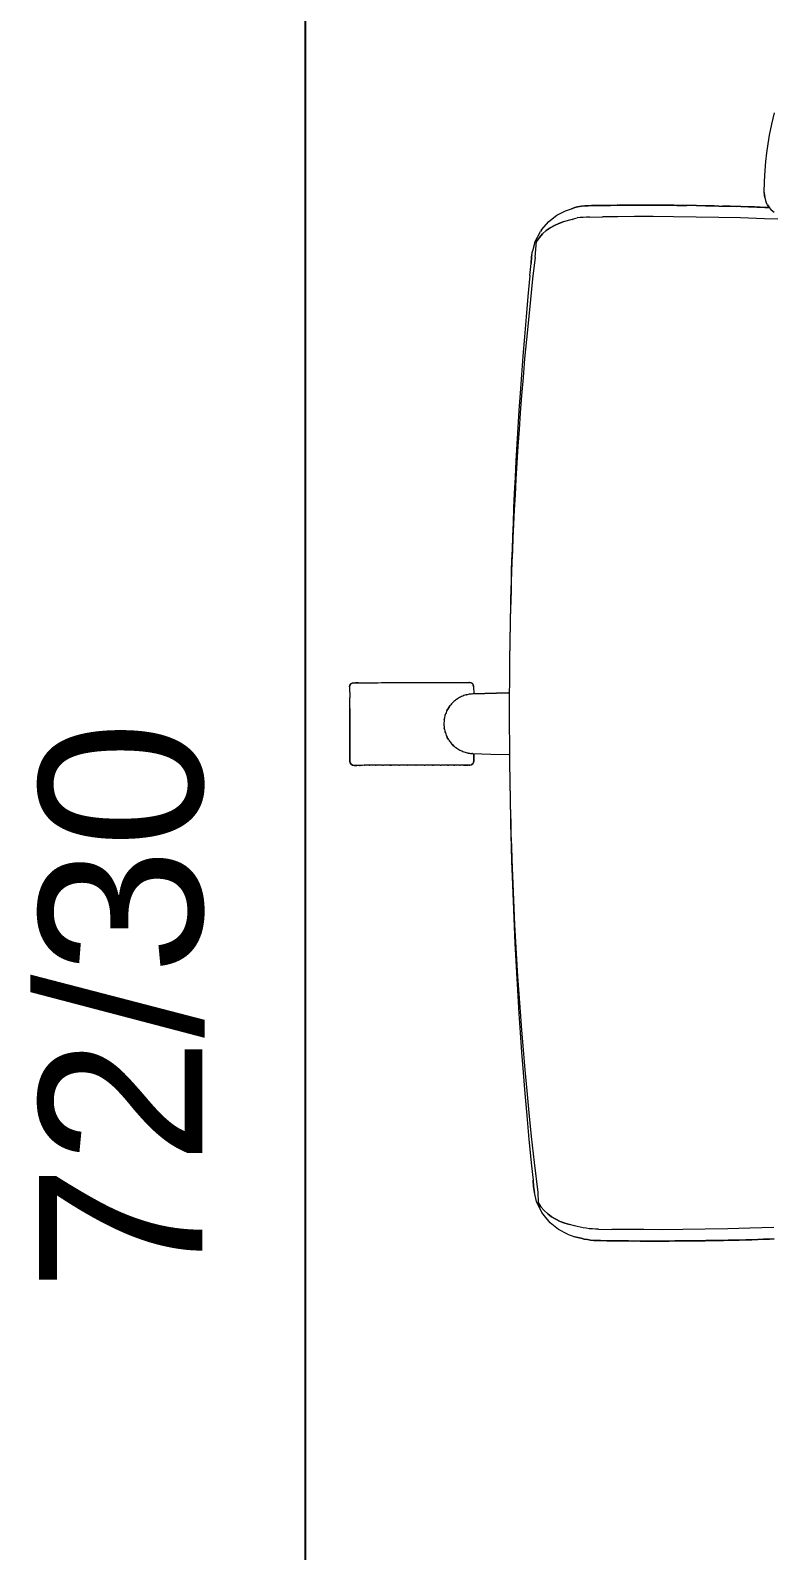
# Model space of a CAD drawing. Header units: inches. Extents: x 14 to 610, y 9 to 600.
# Drawn here: x 284.02 to 297.66, y 279.23 to 307.2 of the extents above; entities that cross this region are included whole.
import ezdxf
from ezdxf.enums import TextEntityAlignment as Align

# ---------------------------------------------------------------- set-up
doc = ezdxf.new("R2010")
doc.units = ezdxf.units.IN
doc.header["$MEASUREMENT"] = 0
doc.layers.add('A-FURN', color=7, linetype='Continuous')
doc.styles.get("Standard").update_dxf_attribs({"font": 'arial.ttf'})

# ---------------------------------------------------------------- blocks, each defined once
blk = doc.blocks.new('P_5CLDS7230HW')
at = {"layer": 'A-FURN', "color": 5}
blk.add_line((0, -29.546), (71.654, -29.546), dxfattribs=at)
blk.add_text('72/30', height=3, dxfattribs=at).set_placement((35.827, -26.15), align=Align.MIDDLE_CENTER)
blk.add_attdef('CAPTG', text='', height=2.5, dxfattribs=at).set_placement((-7342.095, 217.775, -0.512), align=Align.CENTER)
at = {"layer": 'A-FURN', "color": 5, "flags": 1}
for tag in ['CAPPN', 'CAPPD', 'CAPMG', 'CAPMC', 'CAPGC', 'CAPALIAS1', 'CAPALIAS2', 'CAPALIAS3', 'CAPBLDG', 'CAPFLOOR', 'CAPDEPT', 'CAPPERSON', 'CAPPL', 'CAPQT', 'CAPDH']:
    blk.add_attdef(tag, (0, 0), '', height=0.001, dxfattribs=at)
blk = doc.blocks.new('P_5CS702BK')
at = {"layer": 'A-FURN', "color": 0, "linetype": 'Continuous', "lineweight": 0}
for p, q in [((-11.064, 5.935), (-11.268, 5.983)), ((-11.064, 5.935), (-11.268, 5.983)), ((-10.859, 5.894), (-11.064, 5.935)), ((-10.859, 5.894), (-11.064, 5.935)), ((-10.697, 5.867), (-10.859, 5.894)), ((-10.697, 5.867), (-10.859, 5.894)), ((-9.54, 5.881), (-9.58, 5.857)), ((-9.58, 5.857), (-9.54, 5.881)), ((-9.54, 5.881), (-9.482, 5.921)), ((-9.528, 5.89), (-9.531, 5.807)), ((-9.531, 5.807), (-9.528, 5.89)), ((-9.528, 5.889), (-9.53, 5.831)), ((-9.53, 5.831), (-9.528, 5.889)), ((-9.438, 5.978), (-9.482, 5.921)), ((-9.313, 6.044), (-9.321, 5.802)), ((-9.313, 6.044), (-9.321, 5.802)), ((9.237, 5.971), (9.251, 5.531)), ((9.237, 5.971), (9.251, 5.531)), ((9.447, 5.976), (9.45, 5.892)), ((9.447, 5.976), (9.461, 5.534)), ((9.461, 5.534), (9.447, 5.976)), ((9.45, 5.892), (9.453, 5.784)), ((9.453, 5.784), (9.45, 5.892)), ((-10.535, 5.844), (-10.697, 5.867)), ((-10.535, 5.844), (-10.697, 5.867)), ((-10.372, 5.826), (-10.535, 5.844)), ((-10.372, 5.826), (-10.535, 5.844)), ((-10.209, 5.811), (-10.372, 5.826)), ((-10.209, 5.811), (-10.372, 5.826)), ((-10.008, 5.8), (-10.209, 5.811)), ((-10.008, 5.8), (-10.209, 5.811)), ((-9.805, 5.794), (-10.008, 5.8)), ((-9.805, 5.794), (-10.008, 5.8)), ((-9.758, 5.802), (-9.805, 5.794)), ((-9.805, 5.794), (-9.758, 5.802)), ((-9.712, 5.809), (-9.758, 5.802)), ((-9.758, 5.802), (-9.712, 5.809)), ((-9.712, 5.809), (-9.631, 5.826)), ((-9.58, 5.857), (-9.631, 5.826)), ((-9.531, 5.807), (-9.545, 5.365)), ((-9.545, 5.365), (-9.531, 5.807)), ((-9.538, 5.615), (-9.541, 5.508)), ((-9.541, 5.508), (-9.538, 5.615)), ((-9.534, 5.723), (-9.538, 5.615)), ((-9.538, 5.615), (-9.534, 5.723)), ((-9.531, 5.807), (-9.534, 5.723)), ((-9.531, 5.807), (-9.53, 5.831)), ((-9.321, 5.802), (-9.335, 5.362)), ((-9.321, 5.802), (-9.335, 5.362)), ((9.453, 5.784), (9.457, 5.676)), ((9.457, 5.676), (9.453, 5.784)), ((9.457, 5.676), (9.46, 5.569)), ((9.46, 5.569), (9.457, 5.676)), ((-9.545, 5.365), (-9.555, 4.961)), ((-9.555, 4.961), (-9.545, 5.365)), ((-9.545, 5.365), (-9.547, 5.29)), ((-9.545, 5.365), (-9.544, 5.401)), ((-9.541, 5.508), (-9.544, 5.401)), ((-9.544, 5.401), (-9.541, 5.508)), ((-9.335, 5.362), (-9.345, 4.96)), ((-9.335, 5.362), (-9.345, 4.96)), ((9.251, 5.531), (9.261, 5.129)), ((9.251, 5.531), (9.261, 5.129)), ((9.461, 5.534), (9.46, 5.569)), ((9.461, 5.534), (9.463, 5.459)), ((9.461, 5.534), (9.471, 5.13)), ((9.471, 5.13), (9.461, 5.534)), ((9.463, 5.459), (9.466, 5.336)), ((9.466, 5.336), (9.463, 5.459)), ((9.466, 5.336), (9.469, 5.198)), ((9.469, 5.198), (9.466, 5.336)), ((-9.55, 5.167), (-9.554, 5.029)), ((-9.554, 5.029), (-9.55, 5.167)), ((-9.547, 5.29), (-9.55, 5.167)), ((-9.55, 5.167), (-9.547, 5.29)), ((9.261, 5.129), (9.269, 4.711)), ((9.261, 5.129), (9.269, 4.711)), ((9.471, 5.13), (9.469, 5.198)), ((9.471, 5.13), (9.473, 5.047)), ((9.471, 5.13), (9.479, 4.713)), ((9.479, 4.713), (9.471, 5.13)), ((9.473, 5.047), (9.476, 4.888)), ((9.476, 4.888), (9.473, 5.047)), ((-9.555, 4.961), (-9.563, 4.544)), ((-9.563, 4.544), (-9.555, 4.961)), ((-9.557, 4.878), (-9.56, 4.719)), ((-9.56, 4.719), (-9.557, 4.878)), ((-9.555, 4.961), (-9.557, 4.878)), ((-9.555, 4.961), (-9.554, 5.029)), ((-9.345, 4.96), (-9.353, 4.543)), ((-9.345, 4.96), (-9.353, 4.543)), ((9.476, 4.888), (9.478, 4.721)), ((9.478, 4.721), (9.476, 4.888)), ((-9.563, 4.544), (-9.568, 4.132)), ((-9.568, 4.132), (-9.563, 4.544)), ((-9.563, 4.544), (-9.565, 4.375)), ((-9.56, 4.719), (-9.563, 4.552)), ((-9.563, 4.552), (-9.56, 4.719)), ((-9.563, 4.544), (-9.563, 4.552)), ((-9.353, 4.543), (-9.358, 4.128)), ((-9.353, 4.543), (-9.358, 4.128)), ((9.269, 4.711), (9.273, 4.297)), ((9.269, 4.711), (9.273, 4.297)), ((9.479, 4.713), (9.478, 4.721)), ((9.479, 4.713), (9.481, 4.544)), ((9.479, 4.713), (9.483, 4.301)), ((9.483, 4.301), (9.479, 4.713)), ((9.481, 4.544), (9.483, 4.356)), ((9.483, 4.356), (9.481, 4.544)), ((-9.565, 4.375), (-9.567, 4.187)), ((-9.567, 4.187), (-9.565, 4.375)), ((9.273, 4.297), (9.276, 3.921)), ((9.273, 4.297), (9.276, 3.921)), ((9.483, 4.301), (9.483, 4.356)), ((9.483, 4.301), (9.484, 4.154)), ((9.483, 4.301), (9.485, 3.93)), ((9.485, 3.93), (9.483, 4.301)), ((-9.568, 4.132), (-9.57, 3.761)), ((-9.57, 3.761), (-9.568, 4.132)), ((-9.57, 3.761), (-9.569, 3.985)), ((-9.568, 4.132), (-9.569, 3.985)), ((-9.569, 3.985), (-9.569, 3.88)), ((-9.569, 3.88), (-9.569, 3.985)), ((-9.568, 4.132), (-9.567, 4.187)), ((-9.358, 4.128), (-9.36, 3.752)), ((-9.358, 4.128), (-9.36, 3.752)), ((9.276, 3.921), (9.275, 3.58)), ((9.276, 3.921), (9.275, 3.58)), ((9.484, 4.154), (9.485, 4.049)), ((9.485, 4.049), (9.484, 4.154)), ((9.485, 3.93), (9.484, 4.154)), ((9.485, 4.049), (9.485, 3.941)), ((9.485, 3.941), (9.485, 4.049)), ((9.485, 3.941), (9.485, 3.934)), ((9.485, 3.934), (9.485, 3.941)), ((9.485, 3.93), (9.485, 3.594)), ((9.485, 3.594), (9.485, 3.93)), ((9.485, 3.924), (9.486, 3.832)), ((9.486, 3.832), (9.485, 3.924)), ((-9.569, 3.88), (-9.57, 3.772)), ((-9.57, 3.772), (-9.569, 3.88)), ((-9.57, 3.772), (-9.57, 3.765)), ((-9.57, 3.765), (-9.57, 3.772)), ((-9.57, 3.761), (-9.57, 3.425)), ((-9.57, 3.425), (-9.57, 3.761)), ((-9.57, 3.755), (-9.57, 3.663)), ((-9.57, 3.663), (-9.57, 3.755)), ((-9.57, 3.663), (-9.57, 3.555)), ((-9.57, 3.555), (-9.57, 3.663)), ((-9.36, 3.752), (-9.36, 3.411)), ((-9.36, 3.752), (-9.36, 3.411)), ((9.486, 3.724), (9.485, 3.618)), ((9.485, 3.618), (9.486, 3.724)), ((9.486, 3.832), (9.486, 3.724)), ((9.486, 3.724), (9.486, 3.832)), ((-9.57, 3.555), (-9.57, 3.45)), ((-9.57, 3.45), (-9.57, 3.555)), ((-9.57, 3.45), (-9.57, 3.432)), ((-9.57, 3.432), (-9.57, 3.45)), ((-9.57, 3.425), (-9.568, 3.123)), ((-9.568, 3.123), (-9.57, 3.425)), ((-9.57, 3.415), (-9.569, 3.346)), ((-9.569, 3.346), (-9.57, 3.415)), ((-9.36, 3.411), (-9.358, 3.102)), ((-9.36, 3.411), (-9.358, 3.102)), ((9.275, 3.58), (9.274, 3.271)), ((9.275, 3.58), (9.274, 3.271)), ((9.485, 3.594), (9.484, 3.292)), ((9.484, 3.292), (9.485, 3.594)), ((9.485, 3.387), (9.484, 3.306)), ((9.484, 3.306), (9.485, 3.387)), ((9.485, 3.618), (9.485, 3.601)), ((9.485, 3.601), (9.485, 3.618)), ((9.485, 3.584), (9.485, 3.515)), ((9.485, 3.515), (9.485, 3.584)), ((9.485, 3.515), (9.485, 3.387)), ((9.485, 3.515), (9.485, 3.387)), ((-9.569, 3.346), (-9.569, 3.218)), ((-9.569, 3.346), (-9.569, 3.218)), ((-9.569, 3.218), (-9.568, 3.137)), ((-9.568, 3.137), (-9.569, 3.218)), ((-9.568, 3.123), (-9.566, 2.855)), ((-9.566, 2.855), (-9.568, 3.123)), ((-9.568, 3.113), (-9.568, 3.093)), ((-9.568, 3.093), (-9.568, 3.113)), ((-9.568, 3.101), (-9.568, 3.093)), ((-9.568, 3.093), (-9.567, 2.971)), ((-9.567, 2.971), (-9.568, 3.093)), ((-9.358, 3.102), (-9.356, 2.826)), ((-9.358, 3.102), (-9.356, 2.826)), ((9.274, 3.271), (9.271, 2.995)), ((9.274, 3.271), (9.271, 2.995)), ((9.484, 3.292), (9.481, 3.024)), ((9.481, 3.024), (9.484, 3.292)), ((9.483, 3.139), (9.481, 3.027)), ((9.481, 3.027), (9.483, 3.139)), ((9.484, 3.262), (9.483, 3.139)), ((9.483, 3.139), (9.484, 3.262)), ((9.483, 3.182), (9.483, 3.139)), ((9.484, 3.282), (9.484, 3.262)), ((9.484, 3.262), (9.484, 3.282)), ((9.484, 3.269), (9.484, 3.262)), ((-9.567, 3.013), (-9.567, 2.971)), ((-9.567, 2.971), (-9.566, 2.858)), ((-9.566, 2.858), (-9.567, 2.971)), ((-9.566, 2.855), (-9.564, 2.734)), ((-9.566, 2.855), (-9.562, 2.619)), ((-9.562, 2.619), (-9.566, 2.855)), ((-9.566, 2.853), (-9.566, 2.851)), ((-9.566, 2.851), (-9.566, 2.853)), ((-9.566, 2.852), (-9.566, 2.851)), ((-9.566, 2.851), (-9.564, 2.734)), ((-9.564, 2.734), (-9.566, 2.851)), ((-9.353, 2.583), (-9.356, 2.826)), ((-9.353, 2.583), (-9.356, 2.826)), ((9.268, 2.752), (9.271, 2.995)), ((9.268, 2.752), (9.271, 2.995)), ((9.481, 3.024), (9.478, 2.787)), ((9.478, 2.787), (9.481, 3.024)), ((9.478, 2.787), (9.48, 2.903)), ((9.478, 2.787), (9.48, 2.903)), ((9.481, 3.024), (9.48, 2.903)), ((9.481, 3.02), (9.48, 2.903)), ((9.48, 2.903), (9.481, 3.02)), ((9.481, 3.022), (9.481, 3.02)), ((9.481, 3.02), (9.481, 3.022)), ((9.481, 3.021), (9.481, 3.02)), ((-9.562, 2.619), (-9.564, 2.734)), ((-9.562, 2.619), (-9.564, 2.734)), ((-9.562, 2.619), (-9.56, 2.557)), ((-9.56, 2.557), (-9.562, 2.619)), ((-9.56, 2.557), (-9.556, 2.497)), ((-9.556, 2.497), (-9.56, 2.557)), ((-9.353, 2.583), (-9.351, 2.526)), ((-9.353, 2.583), (-9.351, 2.526)), ((-9.351, 2.526), (-9.347, 2.469)), ((-9.351, 2.526), (-9.347, 2.469)), ((9.25, 2.525), (9.241, 2.469)), ((9.25, 2.525), (9.241, 2.469)), ((9.258, 2.581), (9.25, 2.525)), ((9.258, 2.581), (9.25, 2.525)), ((9.263, 2.637), (9.258, 2.581)), ((9.263, 2.637), (9.258, 2.581)), ((9.267, 2.695), (9.263, 2.637)), ((9.267, 2.695), (9.263, 2.637)), ((9.268, 2.752), (9.267, 2.695)), ((9.268, 2.752), (9.267, 2.695)), ((9.458, 2.545), (9.448, 2.486)), ((9.448, 2.486), (9.458, 2.545)), ((9.466, 2.605), (9.458, 2.545)), ((9.458, 2.545), (9.466, 2.605)), ((9.472, 2.665), (9.466, 2.605)), ((9.466, 2.605), (9.472, 2.665)), ((9.476, 2.726), (9.472, 2.665)), ((9.472, 2.665), (9.476, 2.726)), ((9.478, 2.787), (9.476, 2.726)), ((9.476, 2.726), (9.478, 2.787)), ((-9.556, 2.497), (-9.55, 2.436)), ((-9.55, 2.436), (-9.556, 2.497)), ((-9.55, 2.436), (-9.539, 2.365)), ((-9.539, 2.365), (-9.55, 2.436)), ((-9.527, 2.317), (-9.539, 2.365)), ((-9.539, 2.365), (-9.527, 2.317)), ((-9.512, 2.269), (-9.527, 2.317)), ((-9.527, 2.317), (-9.512, 2.269)), ((-9.503, 2.251), (-9.512, 2.269)), ((-9.467, 2.143), (-9.512, 2.269)), ((-9.512, 2.269), (-9.503, 2.251)), ((-9.467, 2.143), (-9.503, 2.251)), ((-9.347, 2.469), (-9.342, 2.412)), ((-9.347, 2.469), (-9.342, 2.412)), ((-9.342, 2.412), (-9.335, 2.356)), ((-9.342, 2.412), (-9.335, 2.356)), ((-9.323, 2.31), (-9.335, 2.356)), ((-9.323, 2.31), (-9.335, 2.356)), ((-9.31, 2.265), (-9.323, 2.31)), ((-9.31, 2.265), (-9.323, 2.31)), ((-9.31, 2.265), (-9.265, 2.1)), ((-9.31, 2.265), (-9.265, 2.1)), ((9.203, 2.307), (9.182, 2.219)), ((9.203, 2.307), (9.182, 2.219)), ((9.217, 2.36), (9.203, 2.307)), ((9.217, 2.36), (9.203, 2.307)), ((9.23, 2.414), (9.217, 2.36)), ((9.23, 2.414), (9.217, 2.36)), ((9.241, 2.469), (9.23, 2.414)), ((9.241, 2.469), (9.23, 2.414)), ((9.357, 2.177), (9.405, 2.314)), ((9.421, 2.371), (9.405, 2.314)), ((9.405, 2.314), (9.421, 2.371)), ((9.435, 2.428), (9.421, 2.371)), ((9.421, 2.371), (9.435, 2.428)), ((9.448, 2.486), (9.435, 2.428)), ((9.435, 2.428), (9.448, 2.486)), ((-9.385, 1.983), (-9.467, 2.143)), ((-9.271, 1.834), (-9.385, 1.983)), ((-9.265, 2.1), (-9.234, 2.018)), ((-9.234, 2.018), (-9.265, 2.1)), ((-9.234, 2.018), (-9.198, 1.938)), ((-9.198, 1.938), (-9.234, 2.018)), ((9.085, 1.965), (9.039, 1.888)), ((9.039, 1.888), (9.085, 1.965)), ((9.123, 2.047), (9.085, 1.965)), ((9.085, 1.965), (9.123, 2.047)), ((9.156, 2.132), (9.123, 2.047)), ((9.123, 2.047), (9.156, 2.132)), ((9.27, 2.012), (9.149, 1.861)), ((9.182, 2.219), (9.156, 2.132)), ((9.156, 2.132), (9.182, 2.219)), ((9.357, 2.177), (9.27, 2.012)), ((-9.118, 1.703), (-9.271, 1.834)), ((-9.198, 1.938), (-9.154, 1.862)), ((-9.154, 1.862), (-9.198, 1.938)), ((-9.154, 1.862), (-9.104, 1.79)), ((-9.104, 1.79), (-9.154, 1.862)), ((-9.118, 1.703), (-9.088, 1.681)), ((-9.104, 1.79), (-9.045, 1.723)), ((-9.045, 1.723), (-9.104, 1.79)), ((-8.89, 1.582), (-9.088, 1.681)), ((-9.045, 1.723), (-8.979, 1.663)), ((-8.979, 1.663), (-9.045, 1.723)), ((8.959, 1.709), (8.756, 1.613)), ((8.855, 1.692), (8.776, 1.642)), ((8.776, 1.642), (8.855, 1.692)), ((8.924, 1.75), (8.855, 1.692)), ((8.855, 1.692), (8.924, 1.75)), ((8.986, 1.816), (8.924, 1.75)), ((8.924, 1.75), (8.986, 1.816)), ((9.122, 1.838), (8.959, 1.709)), ((8.99, 1.732), (8.959, 1.709)), ((9.039, 1.888), (8.986, 1.816)), ((8.986, 1.816), (9.039, 1.888)), ((9.082, 1.806), (8.99, 1.732)), ((9.149, 1.861), (9.122, 1.838)), ((-8.979, 1.663), (-8.903, 1.612)), ((-8.903, 1.612), (-8.979, 1.663)), ((-8.612, 1.583), (-8.903, 1.612)), ((-8.89, 1.582), (-8.723, 1.538)), ((-8.648, 1.522), (-8.723, 1.538)), ((-8.618, 1.518), (-8.723, 1.538)), ((-8.648, 1.522), (-8.618, 1.518)), ((-8.618, 1.518), (-8.501, 1.512)), ((-8.501, 1.512), (-8.618, 1.518)), ((-8.612, 1.583), (-8.217, 1.538)), ((-8.277, 1.488), (-8.501, 1.512)), ((-8.277, 1.488), (-7.893, 1.451)), ((-8.217, 1.538), (-7.836, 1.498)), ((-7.893, 1.451), (-7.518, 1.418)), ((-7.836, 1.498), (-7.464, 1.46)), ((-7.518, 1.418), (-7.151, 1.387)), ((-7.464, 1.46), (-7.099, 1.424)), ((-7.099, 1.424), (-6.744, 1.392)), ((6.336, 1.395), (6.721, 1.43)), ((6.721, 1.43), (7.125, 1.47)), ((6.771, 1.396), (7.178, 1.431)), ((7.125, 1.47), (7.559, 1.515)), ((7.178, 1.431), (7.615, 1.471)), ((7.559, 1.515), (8.042, 1.568)), ((7.615, 1.471), (8.101, 1.519)), ((8.042, 1.568), (8.591, 1.633)), ((8.101, 1.519), (8.364, 1.551)), ((8.483, 1.555), (8.364, 1.551)), ((8.364, 1.551), (8.483, 1.555)), ((8.591, 1.572), (8.483, 1.555)), ((8.483, 1.555), (8.591, 1.572)), ((8.591, 1.633), (8.776, 1.642)), ((8.756, 1.613), (8.591, 1.572)), ((-7.151, 1.387), (-6.794, 1.358)), ((-6.794, 1.358), (-6.448, 1.332)), ((-6.744, 1.392), (-6.4, 1.362)), ((-6.448, 1.332), (-6.114, 1.308)), ((-6.4, 1.362), (-6.069, 1.335)), ((-6.114, 1.308), (-5.794, 1.287)), ((-6.069, 1.335), (-5.751, 1.311)), ((-5.794, 1.287), (-5.483, 1.267)), ((-5.751, 1.311), (-5.442, 1.289)), ((-5.483, 1.267), (-5.174, 1.249)), ((-5.442, 1.289), (-5.136, 1.268)), ((-5.174, 1.249), (-4.867, 1.232)), ((-5.136, 1.268), (-4.83, 1.248)), ((-4.867, 1.232), (-4.565, 1.216)), ((-4.83, 1.248), (-4.531, 1.231)), ((-4.565, 1.216), (-4.275, 1.202)), ((-4.531, 1.231), (-4.243, 1.215)), ((-4.275, 1.202), (-3.997, 1.19)), ((-4.243, 1.215), (-3.967, 1.2)), ((-3.997, 1.19), (-3.73, 1.179)), ((-3.967, 1.2), (-3.702, 1.188)), ((-3.73, 1.179), (-3.475, 1.169)), ((-3.702, 1.188), (-3.449, 1.177)), ((-3.475, 1.169), (-3.241, 1.16)), ((-3.449, 1.177), (-3.217, 1.167)), ((-3.241, 1.16), (-3.032, 1.153)), ((-3.217, 1.167), (-3.009, 1.159)), ((-3.032, 1.153), (-2.842, 1.147)), ((-3.009, 1.159), (-2.821, 1.153)), ((-2.842, 1.147), (-2.666, 1.142)), ((-2.821, 1.153), (-2.646, 1.147)), ((-2.666, 1.142), (-2.494, 1.138)), ((-2.646, 1.147), (-2.475, 1.142)), ((-2.494, 1.138), (-2.322, 1.134)), ((-2.475, 1.142), (-2.305, 1.137)), ((-2.322, 1.134), (-2.151, 1.13)), ((-2.305, 1.137), (-2.134, 1.132)), ((-2.151, 1.13), (-1.979, 1.126)), ((-2.134, 1.132), (-1.964, 1.128)), ((-1.979, 1.126), (-1.808, 1.123)), ((-1.964, 1.128), (-1.794, 1.125)), ((-1.808, 1.123), (-1.636, 1.12)), ((-1.794, 1.125), (-1.624, 1.121)), ((-1.636, 1.12), (-1.465, 1.117)), ((-1.624, 1.121), (-1.454, 1.118)), ((0.941, 1.118), (1.111, 1.12)), ((0.948, 1.117), (1.12, 1.12)), ((1.111, 1.12), (1.282, 1.124)), ((1.12, 1.12), (1.292, 1.123)), ((1.282, 1.124), (1.452, 1.127)), ((1.292, 1.123), (1.464, 1.126)), ((1.452, 1.127), (1.625, 1.131)), ((1.464, 1.126), (1.638, 1.13)), ((1.625, 1.131), (1.806, 1.136)), ((1.638, 1.13), (1.82, 1.134)), ((1.806, 1.136), (2.003, 1.141)), ((1.82, 1.134), (2.018, 1.139)), ((2.003, 1.141), (2.223, 1.148)), ((2.018, 1.139), (2.24, 1.145)), ((2.223, 1.148), (2.475, 1.156)), ((2.24, 1.145), (2.494, 1.152)), ((2.475, 1.156), (2.759, 1.167)), ((2.494, 1.152), (2.78, 1.162)), ((2.759, 1.167), (3.059, 1.179)), ((2.78, 1.162), (3.083, 1.173)), ((3.059, 1.179), (3.362, 1.193)), ((3.083, 1.173), (3.388, 1.185)), ((3.362, 1.193), (3.669, 1.208)), ((3.388, 1.185), (3.697, 1.199)), ((3.669, 1.208), (3.981, 1.225)), ((3.697, 1.199), (4.012, 1.214)), ((3.981, 1.225), (4.299, 1.244)), ((4.012, 1.214), (4.332, 1.23)), ((4.299, 1.244), (4.617, 1.263)), ((4.332, 1.23), (4.653, 1.248)), ((4.617, 1.263), (4.937, 1.285)), ((4.653, 1.248), (4.975, 1.267)), ((4.937, 1.285), (5.266, 1.308)), ((4.975, 1.267), (5.306, 1.288)), ((5.266, 1.308), (5.608, 1.334)), ((5.306, 1.288), (5.651, 1.311)), ((5.608, 1.334), (5.965, 1.363)), ((5.651, 1.311), (6.01, 1.337)), ((5.965, 1.363), (6.336, 1.395)), ((6.01, 1.337), (6.383, 1.365)), ((6.383, 1.365), (6.771, 1.396)), ((-1.465, 1.117), (-1.294, 1.115)), ((-1.454, 1.118), (-1.284, 1.116)), ((-1.294, 1.115), (-1.122, 1.113)), ((-1.284, 1.116), (-1.114, 1.114)), ((-1.122, 1.113), (-0.95, 1.112)), ((-1.114, 1.114), (-0.943, 1.112)), ((-0.95, 1.112), (-0.801, 1.111)), ((-0.943, 1.112), (-0.773, 1.111)), ((-0.773, 1.111), (-0.602, 1.11)), ((-0.602, 1.096), (-0.602, 1.11)), ((-0.602, 1.096), (-0.602, 1.11)), ((-0.602, 1.11), (-0.602, 1.096)), ((-0.602, 1.11), (-0.43, 1.109)), ((-0.58, 0.438), (-0.602, 1.096)), ((-0.602, 1.096), (-0.58, 0.438)), ((-0.43, 1.109), (-0.258, 1.109)), ((-0.258, 1.109), (-0.086, 1.109)), ((-0.086, 1.109), (0.086, 1.11)), ((0.086, 1.11), (0.257, 1.111)), ((0.257, 1.111), (0.428, 1.112)), ((0.428, 1.112), (0.599, 1.113)), ((0.526, 0.77), (0.536, 1.099)), ((0.536, 1.099), (0.536, 1.113)), ((0.599, 1.113), (0.776, 1.115)), ((0.599, 1.113), (0.77, 1.115)), ((0.77, 1.115), (0.941, 1.118)), ((0.776, 1.115), (0.948, 1.117)), ((0.517, 0.441), (0.526, 0.77)), ((-0.791, 0.379), (-0.785, 0.408)), ((-0.785, 0.408), (-0.791, 0.379)), ((-0.791, 0.376), (-0.791, 0.379)), ((-0.791, 0.376), (-0.791, 0.367)), ((-0.791, 0.366), (-0.791, 0.376)), ((-0.791, 0.367), (-0.791, 0.367)), ((-0.791, 0.332), (-0.791, 0.366)), ((-0.791, 0.35), (-0.791, 0.366)), ((-0.791, 0.327), (-0.791, 0.35)), ((-0.791, 0.327), (-0.791, 0.332)), ((-0.791, 0.327), (-0.791, 0.332)), ((-0.79, 0.298), (-0.791, 0.327)), ((-0.79, 0.263), (-0.79, 0.298)), ((-0.785, 0.408), (-0.769, 0.433)), ((-0.769, 0.433), (-0.785, 0.408)), ((-0.769, 0.433), (-0.744, 0.449)), ((-0.744, 0.449), (-0.769, 0.433)), ((-0.744, 0.449), (-0.715, 0.455)), ((-0.715, 0.455), (-0.744, 0.449)), ((-0.715, 0.455), (-0.58, 0.456)), ((-0.715, 0.455), (-0.58, 0.456)), ((-0.58, 0.438), (-0.578, 0.417)), ((-0.58, 0.438), (-0.58, 0.438)), ((-0.578, 0.417), (-0.576, 0.396)), ((-0.578, 0.415), (-0.578, 0.415)), ((-0.578, 0.415), (-0.578, 0.414)), ((-0.578, 0.413), (-0.578, 0.41)), ((-0.578, 0.408), (-0.578, 0.41)), ((-0.576, 0.396), (-0.574, 0.375)), ((-0.574, 0.375), (-0.57, 0.354)), ((-0.57, 0.354), (-0.566, 0.333)), ((-0.566, 0.334), (-0.566, 0.334)), ((-0.566, 0.334), (-0.566, 0.333)), ((-0.566, 0.333), (-0.561, 0.313)), ((-0.564, 0.325), (-0.563, 0.321)), ((-0.562, 0.319), (-0.563, 0.321)), ((-0.561, 0.313), (-0.555, 0.293)), ((-0.555, 0.293), (-0.548, 0.273)), ((0.486, 0.275), (0.493, 0.296)), ((0.493, 0.296), (0.498, 0.316)), ((0.498, 0.316), (0.503, 0.336)), ((0.498, 0.316), (0.499, 0.317)), ((0.498, 0.316), (0.498, 0.316)), ((0.498, 0.316), (0.499, 0.316)), ((0.503, 0.336), (0.508, 0.357)), ((0.503, 0.336), (0.503, 0.337)), ((0.503, 0.336), (0.503, 0.336)), ((0.505, 0.343), (0.506, 0.347)), ((0.508, 0.357), (0.506, 0.347)), ((0.508, 0.357), (0.511, 0.378)), ((0.508, 0.357), (0.508, 0.357)), ((0.508, 0.357), (0.508, 0.357)), ((0.508, 0.357), (0.508, 0.357)), ((0.511, 0.378), (0.514, 0.399)), ((0.514, 0.399), (0.516, 0.42)), ((0.515, 0.417), (0.515, 0.418)), ((0.515, 0.417), (0.515, 0.417)), ((0.516, 0.42), (0.517, 0.441)), ((0.516, 0.434), (0.516, 0.421)), ((0.516, 0.421), (0.516, 0.421)), ((0.652, 0.459), (0.517, 0.458)), ((0.517, 0.458), (0.652, 0.459)), ((0.517, 0.441), (0.517, 0.441)), ((0.652, 0.459), (0.681, 0.453)), ((0.681, 0.453), (0.652, 0.459)), ((0.681, 0.453), (0.706, 0.437)), ((0.706, 0.437), (0.681, 0.453)), ((0.706, 0.437), (0.723, 0.412)), ((0.723, 0.412), (0.706, 0.437)), ((0.723, 0.407), (0.723, 0.412)), ((0.729, 0.383), (0.723, 0.412)), ((0.729, 0.383), (0.729, 0.38)), ((0.729, 0.371), (0.729, 0.38)), ((0.729, 0.38), (0.729, 0.372)), ((0.729, 0.37), (0.729, 0.371)), ((0.729, 0.371), (0.729, 0.37)), ((0.729, 0.37), (0.729, 0.354)), ((0.729, 0.336), (0.729, 0.354)), ((0.729, 0.354), (0.729, 0.331)), ((0.729, 0.278), (0.729, 0.336)), ((0.729, 0.331), (0.729, 0.302)), ((0.729, 0.302), (0.729, 0.267)), ((-0.79, 0.274), (-0.79, 0.278)), ((-0.79, 0.27), (-0.79, 0.274)), ((-0.79, 0.222), (-0.79, 0.263)), ((-0.79, 0.263), (-0.79, 0.263)), ((-0.79, 0.2), (-0.79, 0.222)), ((-0.79, 0.194), (-0.79, 0.2)), ((-0.79, 0.189), (-0.79, 0.194)), ((-0.79, 0.176), (-0.79, 0.189)), ((-0.79, 0.124), (-0.79, 0.176)), ((-0.79, 0.068), (-0.79, 0.124)), ((-0.79, 0.124), (-0.79, 0.124)), ((-0.79, 0.095), (-0.79, 0.102)), ((-0.79, 0.087), (-0.79, 0.095)), ((-0.79, 0.006), (-0.79, 0.068)), ((-0.79, -0.059), (-0.79, 0.006)), ((-0.79, 0.006), (-0.79, 0.006)), ((-0.548, 0.273), (-0.54, 0.253)), ((-0.542, 0.256), (-0.541, 0.255)), ((-0.541, 0.255), (-0.541, 0.255)), ((-0.54, 0.253), (-0.532, 0.233)), ((-0.534, 0.238), (-0.533, 0.235)), ((-0.533, 0.235), (-0.533, 0.235)), ((-0.532, 0.233), (-0.523, 0.214)), ((-0.523, 0.214), (-0.513, 0.195)), ((-0.513, 0.195), (-0.503, 0.177)), ((-0.506, 0.183), (-0.506, 0.182)), ((-0.506, 0.182), (-0.505, 0.181)), ((-0.503, 0.177), (-0.492, 0.159)), ((-0.492, 0.159), (-0.48, 0.141)), ((-0.49, 0.157), (-0.49, 0.156)), ((-0.488, 0.154), (-0.49, 0.156)), ((-0.48, 0.141), (-0.467, 0.124)), ((-0.467, 0.124), (-0.454, 0.108)), ((-0.46, 0.115), (-0.459, 0.114)), ((-0.459, 0.114), (-0.458, 0.113)), ((-0.454, 0.108), (-0.44, 0.092)), ((-0.44, 0.092), (-0.426, 0.076)), ((-0.435, 0.086), (-0.434, 0.085)), ((-0.431, 0.082), (-0.434, 0.085)), ((-0.426, 0.076), (-0.411, 0.061)), ((-0.411, 0.061), (-0.395, 0.047)), ((-0.404, 0.055), (-0.403, 0.054)), ((-0.403, 0.054), (-0.402, 0.053)), ((-0.395, 0.047), (-0.379, 0.033)), ((-0.379, 0.033), (-0.369, 0.025)), ((-0.3, -0.021), (-0.369, 0.025)), ((-0.363, 0.02), (-0.369, 0.025)), ((-0.328, -0.004), (-0.369, 0.025)), ((-0.346, 0.008), (-0.369, 0.025)), ((-0.369, 0.025), (-0.367, 0.023)), ((-0.365, 0.022), (-0.367, 0.023)), ((-0.363, 0.02), (-0.346, 0.008)), ((-0.346, 0.008), (-0.328, -0.004)), ((-0.34, 0.004), (-0.339, 0.003)), ((-0.339, 0.003), (-0.338, 0.002)), ((0.269, -0.001), (0.287, 0.01)), ((0.277, 0.004), (0.279, 0.005)), ((0.279, 0.005), (0.28, 0.006)), ((0.285, 0.009), (0.284, 0.008)), ((0.284, 0.009), (0.285, 0.009)), ((0.287, 0.01), (0.285, 0.009)), ((0.285, 0.009), (0.285, 0.009)), ((0.287, 0.01), (0.304, 0.023)), ((0.304, 0.023), (0.32, 0.036)), ((0.313, 0.031), (0.316, 0.033)), ((0.319, 0.035), (0.316, 0.033)), ((0.318, 0.035), (0.319, 0.035)), ((0.319, 0.035), (0.319, 0.035)), ((0.32, 0.036), (0.336, 0.05)), ((0.336, 0.05), (0.351, 0.064)), ((0.342, 0.055), (0.343, 0.056)), ((0.343, 0.056), (0.344, 0.057)), ((0.366, 0.079), (0.344, 0.058)), ((0.351, 0.064), (0.35, 0.063)), ((0.35, 0.063), (0.35, 0.063)), ((0.35, 0.063), (0.35, 0.063)), ((0.351, 0.064), (0.366, 0.079)), ((0.366, 0.079), (0.38, 0.095)), ((0.368, 0.082), (0.37, 0.084)), ((0.379, 0.094), (0.37, 0.084)), ((0.379, 0.094), (0.379, 0.094)), ((0.379, 0.093), (0.379, 0.094)), ((0.38, 0.095), (0.394, 0.111)), ((0.394, 0.111), (0.407, 0.127)), ((0.397, 0.115), (0.398, 0.116)), ((0.398, 0.116), (0.399, 0.117)), ((0.407, 0.127), (0.406, 0.126)), ((0.406, 0.126), (0.406, 0.126)), ((0.406, 0.126), (0.406, 0.126)), ((0.407, 0.127), (0.419, 0.144)), ((0.409, 0.131), (0.417, 0.142)), ((0.418, 0.143), (0.417, 0.142)), ((0.419, 0.144), (0.431, 0.162)), ((0.43, 0.161), (0.428, 0.158)), ((0.43, 0.161), (0.43, 0.161)), ((0.43, 0.161), (0.43, 0.161)), ((0.431, 0.162), (0.442, 0.18)), ((0.442, 0.18), (0.452, 0.198)), ((0.444, 0.184), (0.445, 0.185)), ((0.444, 0.183), (0.444, 0.184)), ((0.452, 0.198), (0.462, 0.217)), ((0.452, 0.199), (0.456, 0.206)), ((0.452, 0.198), (0.452, 0.198)), ((0.452, 0.198), (0.452, 0.198)), ((0.452, 0.198), (0.452, 0.198)), ((0.458, 0.21), (0.456, 0.206)), ((0.462, 0.217), (0.47, 0.236)), ((0.47, 0.236), (0.479, 0.256)), ((0.479, 0.256), (0.486, 0.275)), ((0.479, 0.258), (0.48, 0.258)), ((0.48, 0.258), (0.48, 0.259)), ((0.485, 0.274), (0.486, 0.275)), ((0.486, 0.276), (0.486, 0.276)), ((0.486, 0.276), (0.486, 0.276)), ((0.486, 0.275), (0.486, 0.276)), ((0.486, 0.275), (0.486, 0.275)), ((0.729, 0.267), (0.729, 0.278)), ((0.729, 0.267), (0.729, 0.226)), ((0.729, 0.226), (0.729, 0.204)), ((0.729, 0.198), (0.729, 0.204)), ((0.729, 0.192), (0.729, 0.198)), ((0.729, 0.192), (0.729, 0.18)), ((0.729, 0.18), (0.729, 0.128)), ((0.729, 0.128), (0.729, 0.072)), ((0.729, 0.128), (0.729, 0.128)), ((0.729, 0.099), (0.729, 0.106)), ((0.729, 0.091), (0.729, 0.099)), ((0.729, 0.072), (0.729, 0.01)), ((0.729, 0.01), (0.73, -0.055)), ((0.729, 0.01), (0.729, 0.01)), ((-0.79, -0.021), (-0.79, -0.014)), ((-0.79, -0.031), (-0.79, -0.021)), ((-0.789, -0.129), (-0.79, -0.059)), ((-0.789, -0.146), (-0.789, -0.129)), ((-0.789, -0.153), (-0.789, -0.146)), ((-0.789, -0.163), (-0.789, -0.153)), ((-0.789, -0.202), (-0.789, -0.163)), ((-0.789, -0.277), (-0.789, -0.202)), ((-0.789, -0.296), (-0.789, -0.277)), ((-0.789, -0.356), (-0.789, -0.277)), ((-0.328, -0.004), (-0.3, -0.021)), ((-0.328, -0.004), (-0.31, -0.015)), ((-0.31, -0.015), (-0.3, -0.021)), ((-0.292, -0.026), (-0.3, -0.021)), ((-0.292, -0.026), (-0.273, -0.035)), ((-0.273, -0.035), (-0.291, -0.026)), ((-0.291, -0.026), (-0.291, -0.026)), ((-0.273, -0.035), (-0.254, -0.044)), ((-0.269, -0.037), (-0.268, -0.038)), ((-0.268, -0.038), (-0.267, -0.038)), ((-0.254, -0.044), (-0.234, -0.052)), ((-0.234, -0.052), (-0.214, -0.06)), ((-0.214, -0.06), (-0.194, -0.067)), ((-0.209, -0.062), (-0.208, -0.062)), ((-0.194, -0.067), (-0.208, -0.062)), ((-0.194, -0.067), (-0.174, -0.072)), ((-0.192, -0.067), (-0.192, -0.067)), ((-0.192, -0.067), (-0.191, -0.068)), ((-0.174, -0.072), (-0.154, -0.078)), ((-0.154, -0.078), (-0.133, -0.082)), ((-0.133, -0.082), (-0.112, -0.085)), ((-0.122, -0.084), (-0.12, -0.084)), ((-0.112, -0.085), (-0.12, -0.084)), ((-0.112, -0.085), (-0.112, -0.085)), ((-0.112, -0.085), (-0.111, -0.085)), ((-0.112, -0.085), (-0.091, -0.088)), ((-0.091, -0.088), (-0.07, -0.09)), ((-0.07, -0.09), (-0.049, -0.091)), ((-0.049, -0.091), (-0.028, -0.091)), ((-0.031, -0.091), (-0.03, -0.091)), ((-0.031, -0.091), (-0.03, -0.091)), ((-0.03, -0.091), (-0.03, -0.091)), ((-0.03, -0.091), (-0.03, -0.091)), ((-0.028, -0.091), (-0.03, -0.091)), ((-0.028, -0.091), (-0.007, -0.091)), ((-0.007, -0.091), (0.014, -0.089)), ((0.011, -0.09), (0.012, -0.09)), ((0.012, -0.09), (0.013, -0.09)), ((0.012, -0.09), (0.013, -0.09)), ((0.014, -0.089), (0.035, -0.087)), ((0.035, -0.087), (0.055, -0.084)), ((0.041, -0.086), (0.045, -0.086)), ((0.054, -0.085), (0.045, -0.086)), ((0.051, -0.085), (0.052, -0.085)), ((0.052, -0.085), (0.052, -0.085)), ((0.055, -0.084), (0.054, -0.085)), ((0.054, -0.085), (0.054, -0.085)), ((0.054, -0.085), (0.054, -0.085)), ((0.055, -0.084), (0.076, -0.081)), ((0.076, -0.081), (0.097, -0.076)), ((0.095, -0.076), (0.096, -0.076)), ((0.095, -0.076), (0.096, -0.076)), ((0.095, -0.076), (0.095, -0.076)), ((0.097, -0.076), (0.117, -0.071)), ((0.117, -0.071), (0.137, -0.065)), ((0.117, -0.071), (0.118, -0.071)), ((0.136, -0.065), (0.118, -0.071)), ((0.131, -0.067), (0.132, -0.067)), ((0.132, -0.067), (0.132, -0.066)), ((0.135, -0.065), (0.136, -0.065)), ((0.136, -0.065), (0.136, -0.065)), ((0.137, -0.065), (0.136, -0.065)), ((0.137, -0.065), (0.157, -0.058)), ((0.157, -0.058), (0.177, -0.05)), ((0.173, -0.052), (0.175, -0.051)), ((0.175, -0.051), (0.188, -0.045)), ((0.175, -0.051), (0.176, -0.05)), ((0.177, -0.05), (0.196, -0.042)), ((0.192, -0.044), (0.188, -0.045)), ((0.196, -0.042), (0.215, -0.033)), ((0.206, -0.037), (0.208, -0.036)), ((0.213, -0.034), (0.207, -0.037)), ((0.208, -0.036), (0.209, -0.036)), ((0.21, -0.035), (0.213, -0.034)), ((0.212, -0.034), (0.213, -0.034)), ((0.215, -0.033), (0.213, -0.034)), ((0.215, -0.033), (0.221, -0.03)), ((0.256, -0.01), (0.221, -0.03)), ((0.233, -0.023), (0.221, -0.03)), ((0.233, -0.023), (0.256, -0.01)), ((0.233, -0.023), (0.252, -0.013)), ((0.248, -0.015), (0.25, -0.014)), ((0.25, -0.014), (0.255, -0.011)), ((0.25, -0.014), (0.251, -0.013)), ((0.252, -0.013), (0.256, -0.01)), ((0.255, -0.01), (0.255, -0.011)), ((0.269, -0.001), (0.256, -0.01)), ((0.73, -0.017), (0.73, -0.01)), ((0.73, -0.027), (0.73, -0.017)), ((0.73, -0.055), (0.73, -0.125)), ((0.73, -0.125), (0.73, -0.142)), ((0.73, -0.149), (0.73, -0.142)), ((0.73, -0.159), (0.73, -0.149)), ((0.73, -0.159), (0.73, -0.198)), ((0.73, -0.198), (0.73, -0.273)), ((0.73, -0.273), (0.73, -0.292)), ((-0.789, -0.436), (-0.789, -0.296)), ((-0.789, -0.306), (-0.789, -0.296)), ((-0.789, -0.436), (-0.789, -0.356)), ((-0.789, -0.444), (-0.789, -0.436)), ((-0.789, -0.448), (-0.789, -0.444)), ((-0.789, -0.456), (-0.789, -0.448)), ((-0.788, -0.518), (-0.789, -0.456)), ((-0.788, -0.601), (-0.788, -0.518)), ((0.73, -0.292), (0.73, -0.286)), ((0.73, -0.302), (0.73, -0.292)), ((0.73, -0.292), (0.73, -0.352)), ((0.73, -0.352), (0.731, -0.432)), ((0.731, -0.432), (0.731, -0.44)), ((0.731, -0.444), (0.731, -0.44)), ((0.731, -0.444), (0.731, -0.444)), ((0.731, -0.452), (0.731, -0.444)), ((0.731, -0.452), (0.731, -0.514)), ((0.731, -0.514), (0.731, -0.597)), ((0.731, -0.529), (0.731, -0.553)), ((-0.788, -0.604), (-0.788, -0.601)), ((-0.788, -0.605), (-0.788, -0.604)), ((-0.788, -0.609), (-0.788, -0.605)), ((-0.788, -0.684), (-0.788, -0.605)), ((-0.788, -0.768), (-0.788, -0.684)), ((-0.788, -0.764), (-0.788, -0.76)), ((-0.788, -0.764), (-0.788, -0.764)), ((-0.788, -0.765), (-0.788, -0.764)), ((-0.788, -0.851), (-0.788, -0.768)), ((-0.788, -0.836), (-0.788, -0.812)), ((0.731, -0.597), (0.731, -0.68)), ((0.731, -0.601), (0.731, -0.6)), ((0.731, -0.601), (0.731, -0.601)), ((0.731, -0.605), (0.731, -0.601)), ((0.731, -0.68), (0.731, -0.76)), ((0.731, -0.76), (0.731, -0.756)), ((0.731, -0.761), (0.731, -0.76)), ((0.731, -0.761), (0.731, -0.764)), ((0.731, -0.764), (0.732, -0.847)), ((-0.787, -0.912), (-0.788, -0.851)), ((-0.787, -0.921), (-0.787, -0.912)), ((-0.787, -0.921), (-0.787, -0.921)), ((-0.787, -0.925), (-0.787, -0.921)), ((-0.787, -0.933), (-0.787, -0.925)), ((-0.787, -1.013), (-0.787, -0.933)), ((-0.787, -1.072), (-0.787, -1.013)), ((-0.787, -1.073), (-0.787, -1.062)), ((-0.787, -1.078), (-0.787, -1.073)), ((-0.787, -1.091), (-0.787, -1.073)), ((-0.787, -1.167), (-0.787, -1.091)), ((0.732, -0.847), (0.732, -0.909)), ((0.732, -0.917), (0.732, -0.909)), ((0.732, -0.921), (0.732, -0.917)), ((0.732, -0.921), (0.732, -0.929)), ((0.732, -0.929), (0.732, -1.069)), ((0.732, -0.929), (0.732, -1.009)), ((0.732, -1.009), (0.732, -1.087)), ((0.732, -1.069), (0.732, -1.058)), ((0.732, -1.087), (0.732, -1.069)), ((0.732, -1.087), (0.732, -1.163)), ((-0.787, -1.205), (-0.787, -1.167)), ((-0.787, -1.216), (-0.787, -1.205)), ((-0.787, -1.223), (-0.787, -1.216)), ((-0.787, -1.24), (-0.787, -1.223)), ((-0.786, -1.309), (-0.787, -1.24)), ((-0.786, -1.375), (-0.786, -1.309)), ((-0.786, -1.347), (-0.786, -1.338)), ((-0.786, -1.355), (-0.786, -1.347)), ((-0.786, -1.436), (-0.786, -1.375)), ((-0.786, -1.375), (-0.786, -1.375)), ((0.732, -1.163), (0.733, -1.202)), ((0.733, -1.212), (0.733, -1.202)), ((0.733, -1.219), (0.733, -1.212)), ((0.733, -1.219), (0.733, -1.236)), ((0.733, -1.236), (0.733, -1.306)), ((0.733, -1.306), (0.733, -1.371)), ((0.733, -1.343), (0.733, -1.334)), ((0.733, -1.351), (0.733, -1.343)), ((0.733, -1.371), (0.733, -1.432)), ((0.733, -1.371), (0.733, -1.371)), ((-0.786, -1.493), (-0.786, -1.436)), ((-0.786, -1.464), (-0.786, -1.456)), ((-0.786, -1.471), (-0.786, -1.464)), ((-0.786, -1.545), (-0.786, -1.493)), ((-0.786, -1.493), (-0.786, -1.493)), ((-0.786, -1.557), (-0.786, -1.545)), ((-0.786, -1.563), (-0.786, -1.557)), ((-0.786, -1.569), (-0.786, -1.563)), ((-0.786, -1.591), (-0.786, -1.569)), ((-0.786, -1.632), (-0.786, -1.591)), ((-0.786, -1.642), (-0.786, -1.632)), ((-0.786, -1.642), (-0.786, -1.632)), ((-0.786, -1.647), (-0.786, -1.642)), ((-0.785, -1.667), (-0.786, -1.647)), ((-0.785, -1.667), (-0.785, -1.718)), ((-0.785, -1.696), (-0.785, -1.667)), ((0.733, -1.432), (0.733, -1.489)), ((0.733, -1.46), (0.733, -1.452)), ((0.733, -1.467), (0.733, -1.46)), ((0.733, -1.489), (0.733, -1.541)), ((0.733, -1.489), (0.733, -1.489)), ((0.733, -1.541), (0.734, -1.639)), ((0.733, -1.541), (0.733, -1.553)), ((0.733, -1.559), (0.733, -1.553)), ((0.734, -1.565), (0.733, -1.559)), ((0.733, -1.559), (0.734, -1.587)), ((0.734, -1.587), (0.734, -1.628)), ((0.734, -1.639), (0.734, -1.628)), ((0.734, -1.628), (0.734, -1.639)), ((0.734, -1.643), (0.734, -1.639)), ((0.734, -1.643), (0.734, -1.663)), ((0.734, -1.663), (0.734, -1.692)), ((-0.785, -1.701), (-0.785, -1.696)), ((-0.785, -1.701), (-0.785, -1.699)), ((-0.785, -1.7), (-0.785, -1.701)), ((-0.785, -1.703), (-0.785, -1.701)), ((-0.785, -1.718), (-0.785, -1.703)), ((-0.785, -1.735), (-0.785, -1.718)), ((-0.785, -1.735), (-0.785, -1.736)), ((-0.785, -1.736), (-0.785, -1.735)), ((-0.785, -1.736), (-0.785, -1.735)), ((-0.785, -1.744), (-0.785, -1.736)), ((-0.785, -1.744), (-0.785, -1.736)), ((-0.785, -1.748), (-0.785, -1.744)), ((-0.779, -1.777), (-0.785, -1.748)), ((-0.785, -1.748), (-0.779, -1.777)), ((-0.763, -1.801), (-0.779, -1.777)), ((-0.779, -1.777), (-0.763, -1.801)), ((-0.738, -1.818), (-0.763, -1.801)), ((-0.763, -1.801), (-0.738, -1.818)), ((-0.709, -1.824), (-0.738, -1.818)), ((-0.738, -1.818), (-0.709, -1.824)), ((-0.709, -1.824), (-0.51, -1.823)), ((-0.709, -1.824), (-0.51, -1.823)), ((-0.31, -1.823), (-0.51, -1.823)), ((-0.31, -1.823), (-0.51, -1.823)), ((-0.31, -1.823), (0.459, -1.821)), ((0.459, -1.821), (-0.31, -1.823)), ((0.459, -1.821), (0.658, -1.82)), ((0.658, -1.82), (0.459, -1.821)), ((0.687, -1.814), (0.658, -1.82)), ((0.658, -1.82), (0.687, -1.814)), ((0.712, -1.798), (0.687, -1.814)), ((0.687, -1.814), (0.712, -1.798)), ((0.728, -1.773), (0.712, -1.798)), ((0.712, -1.798), (0.728, -1.773)), ((0.734, -1.744), (0.728, -1.773)), ((0.728, -1.773), (0.734, -1.744)), ((0.734, -1.697), (0.734, -1.692)), ((0.734, -1.692), (0.734, -1.714)), ((0.734, -1.731), (0.734, -1.697)), ((0.734, -1.714), (0.734, -1.731)), ((0.734, -1.732), (0.734, -1.731)), ((0.734, -1.731), (0.734, -1.741)), ((0.734, -1.741), (0.734, -1.732)), ((0.734, -1.741), (0.734, -1.744))]:
    blk.add_line(p, q, dxfattribs=at)
at = {"layer": 'A-FURN'}
blk.add_attdef('CAPTG', text='', height=7, dxfattribs=at).set_placement((-1, -3.819), align=Align.CENTER)
at = {"layer": 'A-FURN', "flags": 1}
for tag in ['CAPPN', 'CAPPD', 'CAPMG', 'CAPMC', 'CAPGC', 'CAPALIAS1', 'CAPALIAS2', 'CAPALIAS3', 'CAPBLDG', 'CAPFLOOR', 'CAPDEPT', 'CAPPERSON', 'CAPPL', 'CAPQT', 'CAPDH']:
    blk.add_attdef(tag, (0, 0), '', height=0.001, dxfattribs=at)

msp = doc.modelspace()

# ---------------------------------------------------------------- block references
at = {"layer": 'A-FURN'}
for name, p, rotation in [('P_5CLDS7230HW', (259.52994, 253.42073), 90), ('P_5CS702BK', (291.71171, 294.41272), 270)]:
    msp.add_blockref(name, p, dxfattribs=dict(at, rotation=rotation))

doc.saveas('drawing.dxf')
